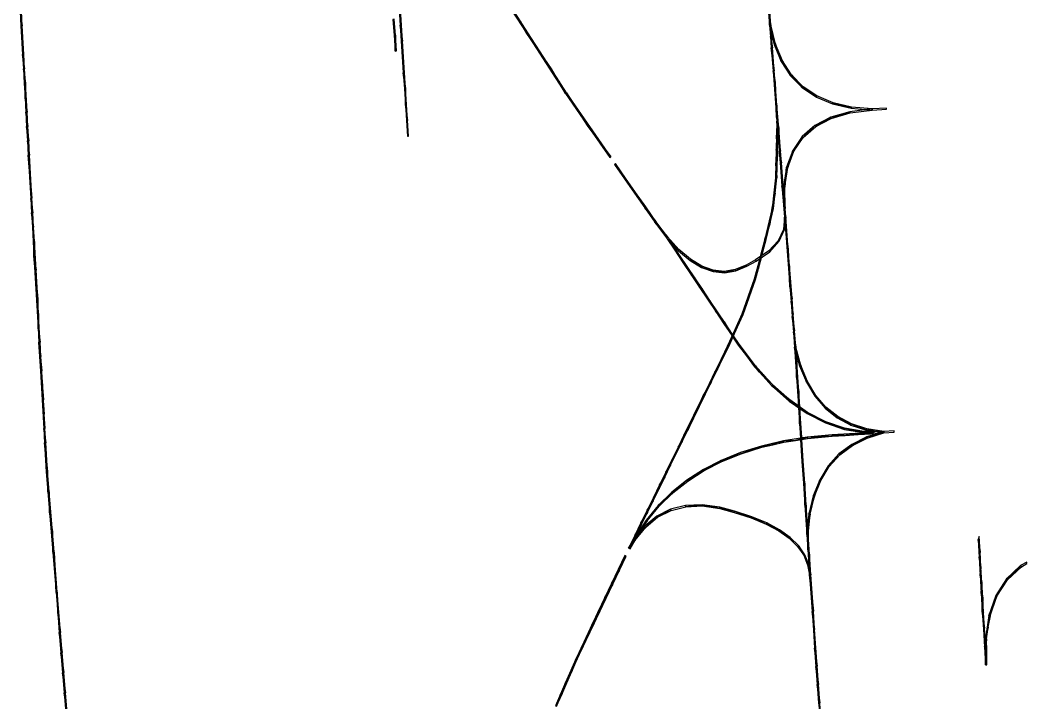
# Model space of a CAD drawing. Extents: x -9278 to 1674, y -8964 to 941.
# Drawn here: x -5418 to -3834, y -3595 to -2521 of the extents above; entities that cross this region are included whole.
import ezdxf

# ---------------------------------------------------------------- set-up
doc = ezdxf.new("R2010")
doc.units = 0

msp = doc.modelspace()

# ---------------------------------------------------------------- linework, layer by layer
at = {"layer": 'mg_to_dxf', "color": 40}
for points in [[(-4242.35, -2488.77), (-4242.35, -2488.77), (-4239.25, -2528.53), (-4238.8, -2508.5)], [(-5414.55, -2529.56), (-5415.83, -2506.92), (-5417.82, -2507.06)], [(-5416.54, -2529.69), (-5414.55, -2529.56), (-5417.82, -2507.06)], [(-4817.86, -2528.78), (-4819.44, -2503.83), (-4821.44, -2503.96), (-4819.85, -2528.91)], [(-4645.23, -2504.13), (-4620.91, -2541.92), (-4643.51, -2503.11)], [(-4643.51, -2503.11), (-4620.91, -2541.92), (-4631.36, -2521.99)], [(-4238.8, -2508.5), (-4238.8, -2508.5), (-4239.25, -2528.53), (-4237.25, -2528.38)], [(-5413.99, -2574.96), (-5411.99, -2574.83), (-5414.55, -2529.56), (-5416.54, -2529.69)], [(-4829.61, -2544.58), (-4827.62, -2544.44), (-4829.37, -2519.5), (-4831.36, -2519.64)], [(-4816.27, -2553.73), (-4817.86, -2528.78), (-4819.85, -2528.91)], [(-4818.27, -2553.86), (-4816.27, -2553.73), (-4819.85, -2528.91)], [(-4631.36, -2521.99), (-4620.91, -2541.92), (-4619.2, -2540.87)], [(-4237.84, -2546.59), (-4235.84, -2546.44), (-4237.25, -2528.38), (-4239.25, -2528.53)], [(-4237.25, -2528.38), (-4236.3, -2540.55), (-4229.86, -2558.52)], [(-4827.86, -2569.52), (-4827.62, -2544.44), (-4829.61, -2544.58)], [(-4825.87, -2569.38), (-4827.62, -2544.44), (-4827.86, -2569.52)], [(-4620.91, -2541.92), (-4620.91, -2541.92), (-4582.75, -2597.52), (-4619.2, -2540.87)], [(-4560.1, -2636.39), (-4560.1, -2636.39), (-4582.75, -2597.52), (-4620.91, -2541.92)], [(-4234.43, -2564.5), (-4235.84, -2546.44), (-4237.84, -2546.59)], [(-4236.43, -2564.66), (-4234.43, -2564.5), (-4237.84, -2546.59)], [(-4236.3, -2540.55), (-4231.76, -2559.1), (-4229.86, -2558.52)], [(-4814.69, -2578.68), (-4816.27, -2553.73), (-4818.27, -2553.86), (-4816.68, -2578.81)], [(-4236.43, -2564.66), (-4236.43, -2564.66), (-4231.61, -2600.62), (-4234.43, -2564.5)], [(-4233.61, -2600.79), (-4233.61, -2600.79), (-4231.61, -2600.62), (-4236.43, -2564.66)], [(-4231.76, -2559.1), (-4220.64, -2585.71), (-4229.86, -2558.52)], [(-4229.86, -2558.52), (-4220.64, -2585.71), (-4218.89, -2584.78)], [(-5410.71, -2597.46), (-5411.99, -2574.83), (-5413.99, -2574.96)], [(-5412.71, -2597.59), (-5412.71, -2597.59), (-5410.71, -2597.46), (-5413.99, -2574.96)], [(-4815.1, -2603.76), (-4813.1, -2603.63), (-4814.69, -2578.68), (-4816.68, -2578.81)], [(-4205.89, -2608.38), (-4218.89, -2584.78), (-4220.64, -2585.71)], [(-4204.33, -2607.13), (-4218.89, -2584.78), (-4205.89, -2608.38)], [(-5412.71, -2597.59), (-5412.71, -2597.59), (-5409.43, -2620.1), (-5410.71, -2597.46)], [(-5411.43, -2620.23), (-5411.43, -2620.23), (-5409.43, -2620.1), (-5412.71, -2597.59)], [(-4811.52, -2628.58), (-4813.1, -2603.63), (-4815.1, -2603.76)], [(-4813.52, -2628.71), (-4811.52, -2628.58), (-4815.1, -2603.76)], [(-4570.59, -2616.4), (-4570.59, -2616.4), (-4582.75, -2597.52), (-4560.1, -2636.39)], [(-4230.2, -2618.68), (-4230.2, -2618.68), (-4231.61, -2600.62), (-4233.61, -2600.79)], [(-4230.2, -2618.68), (-4230.2, -2618.68), (-4233.61, -2600.79), (-4227.97, -2673.04)], [(-4204.33, -2607.13), (-4205.89, -2608.38), (-4187.5, -2627.1)], [(-4204.33, -2607.13), (-4187.5, -2627.1), (-4186.19, -2625.59)], [(-5410.15, -2642.86), (-5410.15, -2642.86), (-5409.43, -2620.1), (-5411.43, -2620.23)], [(-5410.15, -2642.86), (-5410.15, -2642.86), (-5406.87, -2665.36), (-5409.43, -2620.1)], [(-4570.59, -2616.4), (-4570.59, -2616.4), (-4560.1, -2636.39), (-4558.44, -2635.28)], [(-4227.97, -2673.04), (-4227.97, -2673.04), (-4227.38, -2654.8), (-4230.2, -2618.68)], [(-4187.5, -2627.1), (-4164.46, -2640.16), (-4186.19, -2625.59)], [(-4187.5, -2627.1), (-4165.49, -2641.87), (-4164.46, -2640.16)], [(-5410.15, -2642.86), (-5410.15, -2642.86), (-5408.87, -2665.5), (-5406.87, -2665.36)], [(-4811.93, -2653.66), (-4811.52, -2628.58), (-4813.52, -2628.71)], [(-4808.35, -2678.48), (-4811.52, -2628.58), (-4811.93, -2653.66)], [(-4542.63, -2661.57), (-4525.17, -2686.74), (-4558.44, -2635.28), (-4560.1, -2636.39)], [(-4488.62, -2735.91), (-4558.44, -2635.28), (-4525.17, -2686.74)], [(-4165.49, -2641.87), (-4139.85, -2652.69), (-4139.15, -2650.83), (-4164.46, -2640.16)], [(-4810.35, -2678.61), (-4808.35, -2678.48), (-4811.93, -2653.66)], [(-4227.38, -2654.8), (-4227.38, -2654.8), (-4227.97, -2673.04), (-4225.98, -2672.86)], [(-4139.85, -2652.69), (-4110.57, -2659.56), (-4139.15, -2650.83)], [(-4139.15, -2650.83), (-4110.57, -2659.56), (-4110.26, -2657.6)], [(-4110.57, -2659.56), (-4077.67, -2662.48), (-4077.78, -2660.48), (-4110.26, -2657.6)], [(-4055.1, -2661.16), (-4055.25, -2659.17), (-4077.78, -2660.48), (-4077.67, -2662.48)], [(-5406.87, -2665.36), (-5406.87, -2665.36), (-5408.87, -2665.5), (-5405.59, -2688)], [(-5405.59, -2688), (-5405.59, -2688), (-5408.87, -2665.5), (-5407.59, -2688.13)], [(-4225.98, -2672.86), (-4225.98, -2672.86), (-4227.97, -2673.04), (-4224.57, -2690.92)], [(-4227.97, -2673.04), (-4227.97, -2673.04), (-4225.15, -2709.17), (-4224.57, -2690.92)], [(-4166.53, -2688.31), (-4142.88, -2673.59), (-4167.84, -2686.69)], [(-4141.9, -2675.41), (-4142.88, -2673.59), (-4166.53, -2688.31)], [(-4141.9, -2675.41), (-4112.86, -2664.86), (-4142.88, -2673.59)], [(-4141.9, -2675.41), (-4112.28, -2666.8), (-4112.86, -2664.86)], [(-4112.86, -2664.86), (-4112.28, -2666.8), (-4077.67, -2662.48), (-4077.78, -2660.48)], [(-5405.59, -2688), (-5405.59, -2688), (-5407.59, -2688.13), (-5404.31, -2710.63)], [(-5404.31, -2710.63), (-5404.31, -2710.63), (-5407.59, -2688.13), (-5406.31, -2710.77)], [(-4806.77, -2703.43), (-4808.35, -2678.48), (-4810.35, -2678.61), (-4808.76, -2703.56)], [(-4490.23, -2737.1), (-4488.62, -2735.91), (-4525.17, -2686.74)], [(-4227.43, -2679.92), (-4227.99, -2702.14), (-4225.92, -2699.34)], [(-4224.57, -2690.92), (-4224.57, -2690.92), (-4225.15, -2709.17), (-4221.75, -2727.04)], [(-4186.16, -2705.52), (-4167.84, -2686.69), (-4187.73, -2704.14)], [(-4166.53, -2688.31), (-4167.84, -2686.69), (-4186.16, -2705.52)], [(-4227.99, -2702.14), (-4228.54, -2724.37), (-4226.79, -2734.14)], [(-4225.92, -2699.34), (-4227.99, -2702.14), (-4226.79, -2734.14)], [(-4202.56, -2725.96), (-4200.79, -2727.02), (-4187.73, -2704.14)], [(-4200.79, -2727.02), (-4186.16, -2705.52), (-4187.73, -2704.14)], [(-5403.03, -2733.27), (-5404.31, -2710.63), (-5406.31, -2710.77)], [(-5405.03, -2733.4), (-5403.03, -2733.27), (-5406.31, -2710.77)], [(-4223.74, -2727.23), (-4221.75, -2727.04), (-4225.15, -2709.17)], [(-5405.03, -2733.4), (-5405.03, -2733.4), (-5399.19, -2801.17), (-5403.03, -2733.27)], [(-5401.19, -2801.3), (-5401.19, -2801.3), (-5399.19, -2801.17), (-5405.03, -2733.4)], [(-4228.54, -2724.37), (-4229.1, -2746.59), (-4226.79, -2734.14)], [(-4229.1, -2746.59), (-4227.66, -2768.94), (-4226.79, -2734.14)], [(-4220.34, -2745.1), (-4221.75, -2727.04), (-4223.74, -2727.23)], [(-4222.33, -2745.3), (-4220.34, -2745.1), (-4223.74, -2727.23)], [(-4212.34, -2752.13), (-4210.42, -2752.81), (-4202.56, -2725.96)], [(-4210.42, -2752.81), (-4200.79, -2727.02), (-4202.56, -2725.96)], [(-4467.03, -2770.53), (-4465.44, -2769.31), (-4481.2, -2746.6), (-4482.81, -2747.78)], [(-4229.1, -2746.59), (-4229.66, -2768.81), (-4227.66, -2768.94)], [(-4217.52, -2781.23), (-4220.34, -2745.1), (-4222.33, -2745.3), (-4219.51, -2781.42)], [(-4217.04, -2782.66), (-4217.04, -2782.66), (-4215.06, -2782.9), (-4212.34, -2752.13)], [(-4212.34, -2752.13), (-4212.34, -2752.13), (-4215.06, -2782.9), (-4210.42, -2752.81)], [(-4451.24, -2793.28), (-4449.69, -2792.02), (-4465.44, -2769.31), (-4467.03, -2770.53)], [(-4230.39, -2793.02), (-4227.66, -2768.94), (-4229.66, -2768.81), (-4232.37, -2792.78)], [(-4216.11, -2799.29), (-4217.52, -2781.23), (-4219.51, -2781.42)], [(-4218.1, -2799.49), (-4216.11, -2799.29), (-4219.51, -2781.42)], [(-4217.04, -2782.66), (-4217.04, -2782.66), (-4216.99, -2787.98), (-4215.06, -2782.9)], [(-4214.7, -2817.35), (-4215.06, -2782.9), (-4216.99, -2787.98)], [(-5399.19, -2801.17), (-5399.19, -2801.17), (-5401.19, -2801.3), (-5397.91, -2823.8)], [(-5399.91, -2823.94), (-5399.91, -2823.94), (-5397.91, -2823.8), (-5401.19, -2801.3)], [(-4435.46, -2816.04), (-4433.93, -2814.74), (-4449.69, -2792.02), (-4451.24, -2793.28)], [(-4235.09, -2816.76), (-4230.39, -2793.02), (-4232.37, -2792.78)], [(-4233.12, -2817.09), (-4230.39, -2793.02), (-4235.09, -2816.76)], [(-4214.7, -2817.35), (-4216.11, -2799.29), (-4218.1, -2799.49), (-4216.69, -2817.55)], [(-4418.17, -2837.45), (-4433.93, -2814.74), (-4435.46, -2816.04)], [(-4419.67, -2838.79), (-4418.17, -2837.45), (-4435.46, -2816.04)], [(-4238.73, -2841.59), (-4238.73, -2841.59), (-4235.09, -2816.76), (-4246.28, -2865.61)], [(-4238.73, -2841.59), (-4238.73, -2841.59), (-4233.12, -2817.09), (-4235.09, -2816.76)], [(-4216.69, -2817.55), (-4215.67, -2830.7), (-4213.68, -2830.47), (-4214.7, -2817.35)], [(-5396.63, -2846.44), (-5397.91, -2823.8), (-5399.91, -2823.94)], [(-5398.63, -2846.57), (-5396.63, -2846.44), (-5399.91, -2823.94)], [(-4217.33, -2850.11), (-4215.37, -2850.45), (-4215.67, -2830.7)], [(-4215.67, -2830.7), (-4215.37, -2850.45), (-4213.68, -2830.47)], [(-4209.68, -2881.7), (-4209.68, -2881.7), (-4213.68, -2830.47), (-4214.72, -2842.83)], [(-5397.35, -2869.21), (-5395.35, -2869.07), (-5396.63, -2846.44), (-5398.63, -2846.57)], [(-4399.76, -2861.85), (-4418.17, -2837.45), (-4419.67, -2838.79)], [(-4401.02, -2863.47), (-4399.76, -2861.85), (-4419.67, -2838.79)], [(-4238.73, -2841.59), (-4238.73, -2841.59), (-4246.28, -2865.61), (-4244.34, -2866.09)], [(-4217.33, -2850.11), (-4225.48, -2867.82), (-4215.37, -2850.45)], [(-4209.68, -2881.7), (-4209.68, -2881.7), (-4214.72, -2842.83), (-4207.18, -2939.17)], [(-4381.52, -2881.73), (-4399.76, -2861.85), (-4401.02, -2863.47)], [(-4382.53, -2883.58), (-4381.52, -2881.73), (-4401.02, -2863.47)], [(-4401.02, -2863.47), (-4388.15, -2882.76), (-4392.46, -2872.79)], [(-4251.2, -2891.37), (-4244.34, -2866.09), (-4246.28, -2865.61), (-4253.74, -2893.09)], [(-4215.37, -2850.45), (-4225.48, -2867.82), (-4223.69, -2868.74)], [(-5396.07, -2891.84), (-5395.35, -2869.07), (-5397.35, -2869.21)], [(-5392.8, -2914.34), (-5395.35, -2869.07), (-5396.07, -2891.84)], [(-4392.46, -2872.79), (-4388.15, -2882.76), (-4380.54, -2890.64)], [(-4364.19, -2899.09), (-4363.46, -2897.1), (-4381.52, -2881.73), (-4382.53, -2883.58)], [(-4225.48, -2867.82), (-4240.12, -2883.84), (-4223.69, -2868.74)], [(-4223.69, -2868.74), (-4240.12, -2883.84), (-4238.66, -2885.23)], [(-4209.68, -2881.7), (-4209.68, -2881.7), (-4207.18, -2939.17), (-4207.68, -2907.31)], [(-5390.24, -2959.61), (-5390.24, -2959.61), (-5392.8, -2914.34), (-5396.07, -2891.84)], [(-5390.24, -2959.61), (-5390.24, -2959.61), (-5396.07, -2891.84), (-5389.67, -3005.01)], [(-4388.15, -2882.76), (-4375.28, -2902.05), (-4380.54, -2890.64)], [(-4380.54, -2890.64), (-4375.28, -2902.05), (-4368.62, -2908.5)], [(-4345.56, -2907.94), (-4363.46, -2897.1), (-4364.19, -2899.09)], [(-4254.54, -2896.03), (-4263.34, -2928.43), (-4261.43, -2929.02), (-4256.71, -2911.66)], [(-4240.12, -2883.84), (-4261.23, -2898.17), (-4260.27, -2899.92), (-4238.66, -2885.23)], [(-4252, -2894.3), (-4254.54, -2896.03), (-4256.71, -2911.66)], [(-4375.28, -2902.05), (-4362.41, -2921.33), (-4368.62, -2908.5)], [(-4368.62, -2908.5), (-4362.41, -2921.33), (-4356.7, -2926.35)], [(-4346, -2910.03), (-4345.56, -2907.94), (-4364.19, -2899.09)], [(-4327.84, -2914.28), (-4345.56, -2907.94), (-4346, -2910.03)], [(-4327.95, -2916.38), (-4327.84, -2914.28), (-4346, -2910.03)], [(-4310.29, -2916.09), (-4310.06, -2918.14), (-4292.91, -2913.39)], [(-4292.91, -2913.39), (-4310.06, -2918.14), (-4292.32, -2915.33)], [(-4292.32, -2915.33), (-4275.7, -2906.18), (-4292.91, -2913.39)], [(-4292.32, -2915.33), (-4274.73, -2907.93), (-4275.7, -2906.18)], [(-4274.73, -2907.93), (-4260.27, -2899.92), (-4261.23, -2898.17), (-4275.7, -2906.18)], [(-4207.68, -2907.31), (-4207.18, -2939.17), (-4203.68, -2958.54)], [(-4362.41, -2921.33), (-4349.54, -2940.62), (-4356.7, -2926.35)], [(-4356.7, -2926.35), (-4349.54, -2940.62), (-4344.78, -2944.21)], [(-4310.06, -2918.14), (-4327.84, -2914.28), (-4327.95, -2916.38)], [(-4310.29, -2916.09), (-4327.84, -2914.28), (-4310.06, -2918.14)], [(-4280.72, -2984.04), (-4261.43, -2929.02), (-4263.34, -2928.43), (-4282.58, -2983.3)], [(-4349.54, -2940.62), (-4336.67, -2959.9), (-4344.78, -2944.21)], [(-4344.78, -2944.21), (-4336.67, -2959.9), (-4332.86, -2962.06)], [(-4207.18, -2939.17), (-4205.29, -2963.26), (-4203.68, -2958.54)], [(-5390.24, -2959.61), (-5390.24, -2959.61), (-5389.67, -3005.01), (-5388.96, -2982.24)], [(-4323.8, -2979.19), (-4323.8, -2979.19), (-4332.86, -2962.06), (-4336.67, -2959.9)], [(-4205.29, -2963.26), (-4205.29, -2963.26), (-4201.69, -2984.15), (-4203.68, -2958.54)], [(-4323.8, -2979.19), (-4323.8, -2979.19), (-4309.02, -2997.77), (-4332.86, -2962.06)], [(-4203.41, -2987.34), (-4203.41, -2987.34), (-4201.69, -2984.15), (-4205.29, -2963.26)], [(-5388.96, -2982.24), (-5388.96, -2982.24), (-5389.67, -3005.01), (-5387.68, -3004.88)], [(-4323.8, -2979.19), (-4323.8, -2979.19), (-4310.93, -2998.48), (-4309.02, -2997.77)], [(-4293.81, -3008.32), (-4291.98, -3009.11), (-4280.72, -2984.04), (-4282.58, -2983.3)], [(-4203.41, -2987.34), (-4203.41, -2987.34), (-4199.69, -3009.76), (-4201.69, -2984.15)], [(-4203.41, -2987.34), (-4203.41, -2987.34), (-4201.52, -3011.43), (-4199.69, -3009.76)], [(-5387.68, -3004.88), (-5387.68, -3004.88), (-5389.67, -3005.01), (-5386.4, -3027.51)], [(-5386.4, -3027.51), (-5386.4, -3027.51), (-5389.67, -3005.01), (-5388.39, -3027.65)], [(-4310.93, -2998.48), (-4298.06, -3017.76), (-4309.02, -2997.77)], [(-4309.02, -2997.77), (-4298.06, -3017.76), (-4297.1, -3015.63)], [(-4305.05, -3033.33), (-4291.98, -3009.11), (-4293.81, -3008.32)], [(-4303.23, -3034.18), (-4291.98, -3009.11), (-4305.05, -3033.33)], [(-4295.78, -3017.57), (-4296.74, -3019.71), (-4288.43, -3031.99), (-4286.8, -3030.83)], [(-4199.69, -3009.76), (-4201.52, -3011.43), (-4197.69, -3035.37)], [(-4201.52, -3011.43), (-4199.63, -3035.51), (-4197.69, -3035.37)], [(-5388.39, -3027.65), (-5388.39, -3027.65), (-5385.12, -3050.15), (-5386.4, -3027.51)], [(-5380.72, -3163.46), (-5378.72, -3163.32), (-5388.39, -3027.65)], [(-5388.39, -3027.65), (-5388.39, -3027.65), (-5383.84, -3072.78), (-5385.12, -3050.15)], [(-5382.56, -3095.42), (-5382.56, -3095.42), (-5383.84, -3072.78), (-5388.39, -3027.65)], [(-5380, -3140.68), (-5380, -3140.68), (-5388.39, -3027.65), (-5378.72, -3163.32)], [(-5381.28, -3118.05), (-5381.28, -3118.05), (-5382.56, -3095.42), (-5388.39, -3027.65)], [(-5381.28, -3118.05), (-5381.28, -3118.05), (-5388.39, -3027.65), (-5380, -3140.68)], [(-4314.78, -3053.22), (-4312.38, -3052.86), (-4303.23, -3034.18), (-4305.05, -3033.33)], [(-4275.48, -3049.08), (-4273.94, -3047.82), (-4286.8, -3030.83), (-4288.43, -3031.99)], [(-4197.69, -3035.37), (-4199.63, -3035.51), (-4196.17, -3058.86)], [(-4199.63, -3035.51), (-4198.15, -3058.6), (-4196.17, -3058.86)], [(-4189.95, -3064.22), (-4197.69, -3035.37), (-4197.04, -3045.37)], [(-4324.52, -3073.12), (-4321.52, -3071.54), (-4314.78, -3053.22)], [(-4321.52, -3071.54), (-4312.38, -3052.86), (-4314.78, -3053.22)], [(-4261.08, -3064.8), (-4273.94, -3047.82), (-4275.48, -3049.08)], [(-4262.53, -3066.18), (-4261.08, -3064.8), (-4275.48, -3049.08)], [(-4197.04, -3045.37), (-4191.83, -3064.77), (-4189.95, -3064.22)], [(-4330.66, -3090.21), (-4321.52, -3071.54), (-4324.52, -3073.12)], [(-4255.86, -3073.51), (-4261.08, -3064.8), (-4262.53, -3066.18)], [(-4247.83, -3079.39), (-4261.08, -3064.8), (-4255.86, -3073.51)], [(-4198.15, -3058.6), (-4196.67, -3081.68), (-4196.17, -3058.86)], [(-4196.17, -3058.86), (-4196.67, -3081.68), (-4194.65, -3082.34)], [(-4191.83, -3064.77), (-4181.2, -3090.47), (-4189.95, -3064.22)], [(-4189.95, -3064.22), (-4181.2, -3090.47), (-4179.48, -3089.57)], [(-4334.25, -3093.01), (-4334.25, -3093.01), (-4330.66, -3090.21), (-4324.52, -3073.12)], [(-4249.19, -3080.85), (-4247.83, -3079.39), (-4255.86, -3073.51)], [(-4234.58, -3093.97), (-4247.83, -3079.39), (-4249.19, -3080.85)], [(-4235.85, -3095.53), (-4234.58, -3093.97), (-4249.19, -3080.85)], [(-4193.13, -3105.83), (-4193.13, -3105.83), (-4196.67, -3081.68), (-4193.71, -3127.85)], [(-4193.13, -3105.83), (-4193.13, -3105.83), (-4194.65, -3082.34), (-4196.67, -3081.68)], [(-4330.66, -3090.21), (-4330.66, -3090.21), (-4343.99, -3112.9), (-4367.22, -3164.92)], [(-4334.25, -3093.01), (-4334.25, -3093.01), (-4343.99, -3112.9), (-4330.66, -3090.21)], [(-4234.58, -3093.97), (-4235.85, -3095.53), (-4207.32, -3118.35)], [(-4207.32, -3118.35), (-4235.85, -3095.53), (-4208.38, -3120.06)], [(-4167.81, -3112.63), (-4179.48, -3089.57), (-4181.2, -3090.47)], [(-4166.29, -3111.42), (-4179.48, -3089.57), (-4167.81, -3112.63)], [(-4367.22, -3164.92), (-4367.22, -3164.92), (-4343.99, -3112.9), (-4373.2, -3172.58)], [(-4208.38, -3120.06), (-4179.29, -3137.92), (-4207.32, -3118.35)], [(-4193.13, -3105.83), (-4193.13, -3105.83), (-4193.71, -3127.85), (-4191.61, -3129.32)], [(-4166.29, -3111.42), (-4167.81, -3112.63), (-4150.38, -3129.77)], [(-4150.38, -3129.77), (-4167.81, -3112.63), (-4151.64, -3131.24)], [(-4208.38, -3120.06), (-4180.14, -3139.75), (-4179.29, -3137.92)], [(-4191.98, -3154.59), (-4191.98, -3154.59), (-4191.44, -3131.87), (-4193.54, -3130.4)], [(-4191.98, -3154.59), (-4191.98, -3154.59), (-4188.43, -3178.46), (-4191.44, -3131.87)], [(-4151.64, -3131.24), (-4131.75, -3144.62), (-4150.38, -3129.77)], [(-4151.64, -3131.24), (-4132.72, -3146.3), (-4131.75, -3144.62)], [(-4180.14, -3139.75), (-4150.5, -3152.69), (-4179.29, -3137.92)], [(-4180.14, -3139.75), (-4151.11, -3154.61), (-4150.5, -3152.69)], [(-4132.72, -3146.3), (-4111.02, -3157.82), (-4131.75, -3144.62)], [(-4131.75, -3144.62), (-4111.02, -3157.82), (-4110.39, -3155.98)], [(-5377.44, -3185.95), (-5378.72, -3163.32), (-5380.72, -3163.46)], [(-5379.44, -3186.09), (-5379.44, -3186.09), (-5377.44, -3185.95), (-5380.72, -3163.46)], [(-4376.36, -3183.6), (-4367.22, -3164.92), (-4373.2, -3172.58)], [(-4191.98, -3154.59), (-4191.98, -3154.59), (-4190.41, -3178.77), (-4188.43, -3178.46)], [(-4151.11, -3154.61), (-4120.94, -3162.66), (-4150.5, -3152.69)], [(-4151.11, -3154.61), (-4121.3, -3164.64), (-4120.94, -3162.66)], [(-4121.3, -3164.64), (-4090.71, -3169.84), (-4120.94, -3162.66)], [(-4120.94, -3162.66), (-4090.71, -3169.84), (-4090.61, -3167.83)], [(-4111.02, -3157.82), (-4086.56, -3165.79), (-4110.39, -3155.98)], [(-4110.39, -3155.98), (-4086.56, -3165.79), (-4086.32, -3163.84)], [(-4072.65, -3168.05), (-4086.32, -3163.84), (-4086.56, -3165.79)], [(-4059.52, -3168.21), (-4086.32, -3163.84), (-4072.65, -3168.05)], [(-4382.93, -3192.47), (-4376.36, -3183.6), (-4373.2, -3172.58)], [(-4179.93, -3177.12), (-4217.05, -3182.96), (-4198.08, -3182.01)], [(-4198.08, -3182.01), (-4217.05, -3182.96), (-4216.55, -3184.91)], [(-4179.61, -3179.1), (-4179.93, -3177.12), (-4198.08, -3182.01)], [(-4190.28, -3180.78), (-4188.04, -3215.18), (-4186.05, -3214.96), (-4188.3, -3180.47)], [(-4179.93, -3177.12), (-4140.43, -3175.43), (-4140.56, -3173.43)], [(-4179.61, -3179.1), (-4140.43, -3175.43), (-4179.93, -3177.12)], [(-4120.15, -3174.13), (-4113.19, -3171.67), (-4140.56, -3173.43)], [(-4120.15, -3174.13), (-4140.56, -3173.43), (-4140.43, -3175.43)], [(-4120.15, -3174.13), (-4099.88, -3172.82), (-4113.19, -3171.67)], [(-4085.82, -3169.9), (-4113.19, -3171.67), (-4099.88, -3172.82)], [(-4109.78, -3188.29), (-4108.85, -3190.03), (-4086.31, -3176.55)], [(-4108.85, -3190.03), (-4085.74, -3178.44), (-4086.31, -3176.55)], [(-4085.82, -3169.9), (-4099.88, -3172.82), (-4079.61, -3171.52)], [(-4085.82, -3169.9), (-4090.61, -3167.83), (-4090.71, -3169.84)], [(-4085.82, -3169.9), (-4072.65, -3168.05), (-4090.61, -3167.83)], [(-4085.74, -3178.44), (-4059.33, -3170.21), (-4086.31, -3176.55)], [(-4086.31, -3176.55), (-4059.33, -3170.21), (-4067.65, -3170.74)], [(-4085.82, -3169.9), (-4079.61, -3171.52), (-4072.65, -3168.05)], [(-4079.61, -3171.52), (-4059.33, -3170.21), (-4072.65, -3168.05)], [(-4059.33, -3170.21), (-4059.52, -3168.21), (-4072.65, -3168.05)], [(-4043.15, -3169.17), (-4043.2, -3167.15), (-4059.52, -3168.21), (-4059.33, -3170.21)], [(-5377.44, -3185.95), (-5377.44, -3185.95), (-5379.44, -3186.09), (-5374.88, -3231.22)], [(-5374.88, -3231.22), (-5374.88, -3231.22), (-5379.44, -3186.09), (-5376.88, -3231.36)], [(-4394.65, -3220.96), (-4376.36, -3183.6), (-4382.93, -3192.47), (-4392.67, -3212.36)], [(-4283.74, -3202.96), (-4251.94, -3190.96), (-4284.57, -3201.11)], [(-4251.27, -3192.86), (-4251.94, -3190.96), (-4283.74, -3202.96)], [(-4251.27, -3192.86), (-4234.5, -3186.96), (-4251.94, -3190.96)], [(-4251.27, -3192.86), (-4233.91, -3188.89), (-4234.5, -3186.96)], [(-4225.77, -3184.96), (-4234.5, -3186.96), (-4233.91, -3188.89)], [(-4216.55, -3184.91), (-4225.77, -3184.96), (-4233.91, -3188.89)], [(-4216.55, -3184.91), (-4217.05, -3182.96), (-4225.77, -3184.96)], [(-4129.91, -3203.43), (-4108.85, -3190.03), (-4109.78, -3188.29)], [(-4128.69, -3204.96), (-4108.85, -3190.03), (-4129.91, -3203.43)], [(-4402.4, -3232.25), (-4394.65, -3220.96), (-4392.67, -3212.36)], [(-4341.99, -3229.57), (-4314.97, -3213.42), (-4343.12, -3227.89)], [(-4313.98, -3215.19), (-4314.97, -3213.42), (-4341.99, -3229.57)], [(-4313.98, -3215.19), (-4284.57, -3201.11), (-4314.97, -3213.42)], [(-4283.74, -3202.96), (-4284.57, -3201.11), (-4313.98, -3215.19)], [(-4128.69, -3204.96), (-4129.91, -3203.43), (-4146.71, -3221.96)], [(-4128.69, -3204.96), (-4146.71, -3221.96), (-4145.23, -3223.25)], [(-4403.79, -3239.63), (-4394.65, -3220.96), (-4402.4, -3232.25)], [(-4343.12, -3227.89), (-4369.03, -3244.51), (-4367.76, -3246.09)], [(-4343.12, -3227.89), (-4367.76, -3246.09), (-4341.99, -3229.57)], [(-4186.05, -3214.96), (-4188.04, -3215.18), (-4185.8, -3249.58), (-4183.8, -3249.46)], [(-4160.17, -3243.89), (-4158.49, -3244.89), (-4146.71, -3221.96)], [(-4158.49, -3244.89), (-4145.23, -3223.25), (-4146.71, -3221.96)], [(-5374.29, -3262.99), (-5374.29, -3262.99), (-5374.88, -3231.22), (-5376.88, -3231.36)], [(-5374.88, -3231.22), (-5374.88, -3231.22), (-5374.29, -3262.99), (-5372.3, -3262.84)], [(-4412.93, -3258.31), (-4403.79, -3239.63), (-4412.14, -3252.15)], [(-4412.14, -3252.15), (-4403.79, -3239.63), (-4402.4, -3232.25)], [(-4369.03, -3244.51), (-4392.69, -3263.29), (-4391.3, -3264.75)], [(-4369.03, -3244.51), (-4391.3, -3264.75), (-4367.76, -3246.09)], [(-4170.3, -3269.21), (-4168.46, -3269.87), (-4160.17, -3243.89)], [(-4168.46, -3269.87), (-4158.49, -3244.89), (-4160.17, -3243.89)], [(-4421.87, -3272.04), (-4422.07, -3276.99), (-4412.93, -3258.31), (-4412.14, -3252.15)], [(-4183.55, -3283.99), (-4183.55, -3283.99), (-4183.8, -3249.46), (-4185.8, -3249.58)], [(-4183.8, -3249.46), (-4183.8, -3249.46), (-4183.55, -3283.99), (-4181.55, -3283.96)], [(-5374.29, -3262.99), (-5374.29, -3262.99), (-5371.71, -3294.61), (-5372.3, -3262.84)], [(-5372.3, -3262.84), (-5372.3, -3262.84), (-5371.71, -3294.61), (-5367.13, -3326.09)], [(-4431.61, -3291.93), (-4422.07, -3276.99), (-4421.87, -3272.04)], [(-4431.21, -3295.67), (-4422.07, -3276.99), (-4431.61, -3291.93)], [(-4392.69, -3263.29), (-4414.11, -3284.22), (-4391.3, -3264.75)], [(-4391.3, -3264.75), (-4414.11, -3284.22), (-4412.6, -3285.55)], [(-4177.09, -3297.93), (-4168.46, -3269.87), (-4170.3, -3269.21)], [(-4175.15, -3298.21), (-4168.46, -3269.87), (-4177.09, -3297.93)], [(-4441.34, -3311.82), (-4431.21, -3295.67), (-4431.61, -3291.93)], [(-4414.11, -3284.22), (-4433.28, -3307.31), (-4431.66, -3308.5), (-4412.6, -3285.55)], [(-4416.16, -3301.22), (-4394.02, -3292.24), (-4394.82, -3290.31)], [(-4415.08, -3303), (-4394.02, -3292.24), (-4416.16, -3301.22)], [(-4394.82, -3290.31), (-4394.02, -3292.24), (-4370.71, -3286.31), (-4371.19, -3284.29)], [(-4345.28, -3283.16), (-4371.19, -3284.29), (-4370.71, -3286.31)], [(-4345.28, -3283.16), (-4370.71, -3286.31), (-4345.15, -3285.2)], [(-4345.15, -3285.2), (-4317.08, -3286.92), (-4345.28, -3283.16)], [(-4317.33, -3288.92), (-4317.08, -3286.92), (-4345.15, -3285.2)], [(-4317.08, -3286.92), (-4317.33, -3288.92), (-4294.29, -3293.39)], [(-4294.29, -3293.39), (-4317.33, -3288.92), (-4294.85, -3295.31)], [(-4268.02, -3303.94), (-4294.29, -3293.39), (-4294.85, -3295.31)], [(-4267.15, -3302.13), (-4294.29, -3293.39), (-4268.02, -3303.94)], [(-4183.55, -3283.99), (-4183.55, -3283.99), (-4180.55, -3330.04), (-4181.55, -3283.96)], [(-4181.55, -3283.96), (-4181.55, -3283.96), (-4180.55, -3330.04), (-4178.55, -3329.9)], [(-5371.71, -3294.61), (-5371.71, -3294.61), (-5369.12, -3326.24), (-5367.13, -3326.09)], [(-4433.28, -3307.31), (-4449.49, -3333.02), (-4431.66, -3308.5)], [(-4431.66, -3308.5), (-4449.49, -3333.02), (-4443.07, -3326.59)], [(-4440.35, -3314.34), (-4431.21, -3295.67), (-4441.34, -3311.82)], [(-4435.23, -3317.03), (-4433.88, -3318.59), (-4416.16, -3301.22)], [(-4415.08, -3303), (-4416.16, -3301.22), (-4433.88, -3318.59)], [(-4244.63, -3313.61), (-4267.15, -3302.13), (-4268.02, -3303.94)], [(-4244.63, -3313.61), (-4243.48, -3311.94), (-4267.15, -3302.13)], [(-4175.15, -3298.21), (-4177.09, -3297.93), (-4179.3, -3318.46)], [(-4175.15, -3298.21), (-4179.3, -3318.46), (-4178.55, -3329.9)], [(-4451.08, -3331.71), (-4451.08, -3331.71), (-4440.35, -3314.34), (-4441.34, -3311.82)], [(-4451.08, -3331.71), (-4451.08, -3331.71), (-4449.49, -3333.02), (-4440.35, -3314.34)], [(-4447.78, -3334.06), (-4447.78, -3334.06), (-4450.57, -3338.94), (-4433.88, -3318.59)], [(-4447.78, -3334.06), (-4447.78, -3334.06), (-4433.88, -3318.59), (-4443.07, -3326.59)], [(-4443.07, -3326.59), (-4443.07, -3326.59), (-4433.88, -3318.59), (-4435.23, -3317.03)], [(-4244.63, -3313.61), (-4224.65, -3324.33), (-4243.48, -3311.94)], [(-4243.48, -3311.94), (-4224.65, -3324.33), (-4223.26, -3322.83)], [(-4208.1, -3336.09), (-4223.26, -3322.83), (-4224.65, -3324.33)], [(-4206.52, -3334.79), (-4223.26, -3322.83), (-4208.1, -3336.09)], [(-5367.13, -3326.09), (-5367.13, -3326.09), (-5369.12, -3326.24), (-5366.54, -3357.87)], [(-5364.54, -3357.71), (-5364.54, -3357.71), (-5367.13, -3326.09), (-5366.54, -3357.87)], [(-4451.08, -3331.71), (-4451.08, -3331.71), (-4460.82, -3351.61), (-4449.49, -3333.02)], [(-4460.82, -3351.61), (-4460.82, -3351.61), (-4450.57, -3338.94), (-4449.49, -3333.02)], [(-4458.52, -3352.82), (-4458.52, -3352.82), (-4450.57, -3338.94), (-4460.82, -3351.61)], [(-4449.49, -3333.02), (-4449.49, -3333.02), (-4450.57, -3338.94), (-4447.78, -3334.06)], [(-4443.07, -3326.59), (-4449.49, -3333.02), (-4447.78, -3334.06)], [(-4193.23, -3347.83), (-4206.52, -3334.79), (-4208.1, -3336.09), (-4194.98, -3348.9)], [(-4178.91, -3353.61), (-4178.55, -3329.9), (-4180.55, -3330.04)], [(-4176.35, -3361.65), (-4178.55, -3329.9), (-4178.91, -3353.61)], [(-3908.06, -3357.45), (-3909.48, -3333.49), (-3911.19, -3337.85)], [(-3909.5, -3366.04), (-3908.06, -3357.45), (-3911.19, -3337.85)], [(-4185.27, -3362.75), (-4193.23, -3347.83), (-4194.98, -3348.9)], [(-4183.41, -3361.94), (-4193.23, -3347.83), (-4185.27, -3362.75)], [(-4177.28, -3377.19), (-4176.35, -3361.65), (-4178.91, -3353.61)], [(-5364.54, -3357.71), (-5364.54, -3357.71), (-5366.54, -3357.87), (-5361.37, -3421.12)], [(-5364.54, -3357.71), (-5364.54, -3357.71), (-5361.37, -3421.12), (-5359.37, -3420.96)], [(-4464.73, -3364.24), (-4466.5, -3363.31), (-4476.98, -3385.32), (-4475.2, -3386.23)], [(-4179.23, -3377.7), (-4177.28, -3377.19), (-4183.41, -3361.94), (-4185.27, -3362.75)], [(-4174.15, -3393.4), (-4176.35, -3361.65), (-4177.28, -3377.19)], [(-3906.64, -3381.41), (-3908.06, -3357.45), (-3909.5, -3366.04)], [(-3907.8, -3394.23), (-3906.64, -3381.41), (-3909.5, -3366.04)], [(-4476.98, -3385.32), (-4487.47, -3407.33), (-4475.2, -3386.23)], [(-4475.2, -3386.23), (-4487.47, -3407.33), (-4485.67, -3408.21)], [(-4179.23, -3377.7), (-4176.14, -3393.59), (-4177.28, -3377.19)], [(-4174.15, -3393.4), (-4177.28, -3377.19), (-4176.14, -3393.59)], [(-3905.23, -3405.37), (-3906.64, -3381.41), (-3907.8, -3394.23)], [(-3844.29, -3379.09), (-3866.59, -3400.01), (-3842.95, -3380.73)], [(-3842.95, -3380.73), (-3866.59, -3400.01), (-3864.99, -3401.4)], [(-3834.35, -3375.87), (-3834.53, -3373.59), (-3844.29, -3379.09), (-3842.95, -3380.73)], [(-4176.14, -3393.59), (-4176.14, -3393.59), (-4170.16, -3450.96), (-4174.15, -3393.4)], [(-4172.15, -3451.16), (-4172.15, -3451.16), (-4170.16, -3450.96), (-4176.14, -3393.59)], [(-3906.11, -3422.43), (-3905.23, -3405.37), (-3907.8, -3394.23)], [(-3866.59, -3400.01), (-3883.24, -3426.07), (-3881.44, -3427.17), (-3864.99, -3401.4)], [(-4485.67, -3408.21), (-4485.67, -3408.21), (-4497.95, -3429.34), (-4506.61, -3452.19)], [(-4487.47, -3407.33), (-4487.47, -3407.33), (-4497.95, -3429.34), (-4485.67, -3408.21)], [(-3903.81, -3429.33), (-3905.23, -3405.37), (-3906.11, -3422.43)], [(-5358.78, -3452.75), (-5359.37, -3420.96), (-5361.37, -3421.12)], [(-5354.2, -3484.2), (-5359.37, -3420.96), (-5358.78, -3452.75)], [(-4506.61, -3452.19), (-4506.61, -3452.19), (-4497.95, -3429.34), (-4508.44, -3451.35)], [(-3904.41, -3450.62), (-3903.81, -3429.33), (-3906.11, -3422.43)], [(-3902.39, -3453.29), (-3903.81, -3429.33), (-3904.41, -3450.62)], [(-3883.24, -3426.07), (-3894.25, -3457.29), (-3881.44, -3427.17)], [(-3881.44, -3427.17), (-3894.25, -3457.29), (-3892.32, -3458.03)], [(-4517.31, -3470.1), (-4515.47, -3470.93), (-4508.44, -3451.35)], [(-4515.47, -3470.93), (-4506.61, -3452.19), (-4508.44, -3451.35)], [(-4172.15, -3451.16), (-4172.15, -3451.16), (-4168.17, -3479.75), (-4170.16, -3450.96)], [(-4172.15, -3451.16), (-4172.15, -3451.16), (-4170.16, -3479.95), (-4168.17, -3479.75)], [(-3900.98, -3477.25), (-3902.39, -3453.29), (-3904.41, -3450.62)], [(-3902.72, -3478.81), (-3900.98, -3477.25), (-3904.41, -3450.62)], [(-5356.19, -3484.38), (-5356.19, -3484.38), (-5354.2, -3484.2), (-5358.78, -3452.75)], [(-3894.25, -3457.29), (-3899.61, -3493.66), (-3892.32, -3458.03)], [(-3899.61, -3493.66), (-3894.97, -3476.02), (-3892.32, -3458.03)], [(-4535.04, -3507.61), (-4533.2, -3508.41), (-4517.31, -3470.1)], [(-4517.31, -3470.1), (-4533.2, -3508.41), (-4515.47, -3470.93)], [(-4164.18, -3537.31), (-4168.17, -3479.75), (-4170.16, -3479.95), (-4168.16, -3508.74)], [(-3899.56, -3501.21), (-3900.98, -3477.25), (-3902.72, -3478.81), (-3901.03, -3507)], [(-3897.62, -3494), (-3894.97, -3476.02), (-3899.61, -3493.66)], [(-5354.2, -3484.2), (-5354.2, -3484.2), (-5356.19, -3484.38), (-5351.62, -3515.83)], [(-5351.62, -3515.83), (-5351.62, -3515.83), (-5356.19, -3484.38), (-5353.61, -3516.01)], [(-3897.62, -3494), (-3899.61, -3493.66), (-3899.47, -3514.42)], [(-3897.62, -3494), (-3899.47, -3514.42), (-3897.48, -3514.52)], [(-4543.9, -3526.36), (-4542.06, -3527.15), (-4535.04, -3507.61)], [(-4535.04, -3507.61), (-4542.06, -3527.15), (-4533.2, -3508.41)], [(-4166.17, -3537.53), (-4164.18, -3537.31), (-4168.16, -3508.74)], [(-3899.33, -3535.19), (-3899.56, -3501.21), (-3901.03, -3507)], [(-3899.47, -3514.42), (-3899.33, -3535.19), (-3897.34, -3535.05), (-3897.48, -3514.52)], [(-5351.62, -3515.83), (-5351.62, -3515.83), (-5353.61, -3516.01), (-5349.03, -3547.45)], [(-5351.02, -3547.63), (-5351.02, -3547.63), (-5349.03, -3547.45), (-5353.61, -3516.01)], [(-4550.03, -3545.43), (-4543.9, -3526.36), (-4559.87, -3562.93)], [(-4550.03, -3545.43), (-4542.06, -3527.15), (-4543.9, -3526.36)], [(-4550.03, -3545.43), (-4559.87, -3562.93), (-4558.01, -3563.7)], [(-4166.17, -3537.53), (-4166.17, -3537.53), (-4162.19, -3566.09), (-4164.18, -3537.31)], [(-4164.17, -3566.32), (-4164.17, -3566.32), (-4162.19, -3566.09), (-4166.17, -3537.53)], [(-5349.03, -3547.45), (-5349.03, -3547.45), (-5351.02, -3547.63), (-5346.45, -3579.07)], [(-5346.45, -3579.07), (-5346.45, -3579.07), (-5351.02, -3547.63), (-5348.44, -3579.26)], [(-4565.99, -3581.98), (-4559.87, -3562.93), (-4567.85, -3581.22)], [(-4558.01, -3563.7), (-4559.87, -3562.93), (-4565.99, -3581.98)], [(-4164.17, -3566.32), (-4164.17, -3566.32), (-4160.19, -3594.87), (-4162.19, -3566.09)], [(-4164.17, -3566.32), (-4164.17, -3566.32), (-4162.18, -3595.11), (-4160.19, -3594.87)], [(-5343.86, -3610.7), (-5346.45, -3579.07), (-5348.44, -3579.26)], [(-5341.28, -3642.32), (-5343.86, -3610.7), (-5348.44, -3579.26), (-5345.85, -3610.89)], [(-4575.83, -3599.5), (-4573.96, -3600.25), (-4567.85, -3581.22)], [(-4565.99, -3581.98), (-4567.85, -3581.22), (-4573.96, -3600.25)], [(-4158.2, -3623.66), (-4160.19, -3594.87), (-4162.18, -3595.11)]]:
    msp.add_3dface(points, dxfattribs=at)

doc.saveas('drawing.dxf')
